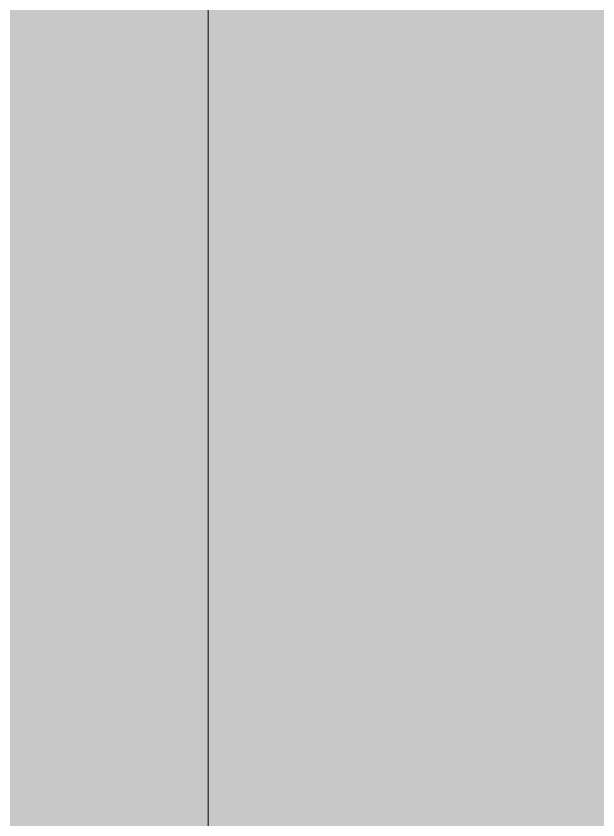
# Model space of a CAD drawing. Header units: inches. Extents: x -4110 to -1807, y 11006 to 12281.
# Drawn here: x -3582.865 to -3581.528, y 11097.188 to 11099.034 of the extents above; entities that cross this region are included whole.
import ezdxf

# ---------------------------------------------------------------- set-up
doc = ezdxf.new("R2010")
doc.units = ezdxf.units.IN
doc.header["$MEASUREMENT"] = 0
for name, color, linetype, lineweight in [('0-1', 7, 'Continuous', 5), ('0-2', 50, 'Continuous', 18), ('Q-CASE-2', 7, 'Continuous', 9), ('Q-CASE-3', 253, 'Continuous', 9)]:
    doc.layers.add(name, color=color, linetype=linetype, lineweight=lineweight)

# ---------------------------------------------------------------- blocks, each defined once
blk = doc.blocks.new('OD_CW_Base Cabinet - OD_CW_Base Cabinet-3870381-ENLARGED RCP - 1ST FLOOR PLAN - EAST')
at = {"layer": 'Q-CASE-3'}
for points in [[(56.5198, 1), (107.9252, 1), (107.9252, 3), (56.5198, 3)], [(56.5198, 0), (107.9252, 0), (107.9252, 1), (56.5198, 1)]]:
    blk.add_hatch(color=256, dxfattribs=at).paths.add_polyline_path(points, flags=0)
at = {"layer": 'Q-CASE-2'}
blk.add_line((56.5198, 1), (107.9252, 1), dxfattribs=at)
blk.add_line((56.5198, 1), (107.9252, 1), dxfattribs=at)
blk = doc.blocks.new('CTR - 1st Phase - Unit Layouts_rvt-1-ENLARGED RCP - 1ST FLOOR PLAN - EAST')
at = {"layer": '0-2', "rotation": 90.00000000000007}
blk.add_blockref('OD_CW_Base Cabinet - OD_CW_Base Cabinet-3870381-ENLARGED RCP - 1ST FLOOR PLAN - EAST', (-3581.4237, 11013.8267), dxfattribs=at)

msp = doc.modelspace()

# ---------------------------------------------------------------- block references
at = {"layer": '0-1'}
msp.add_blockref('CTR - 1st Phase - Unit Layouts_rvt-1-ENLARGED RCP - 1ST FLOOR PLAN - EAST', (0, 0), dxfattribs=at)

doc.saveas('drawing.dxf')
